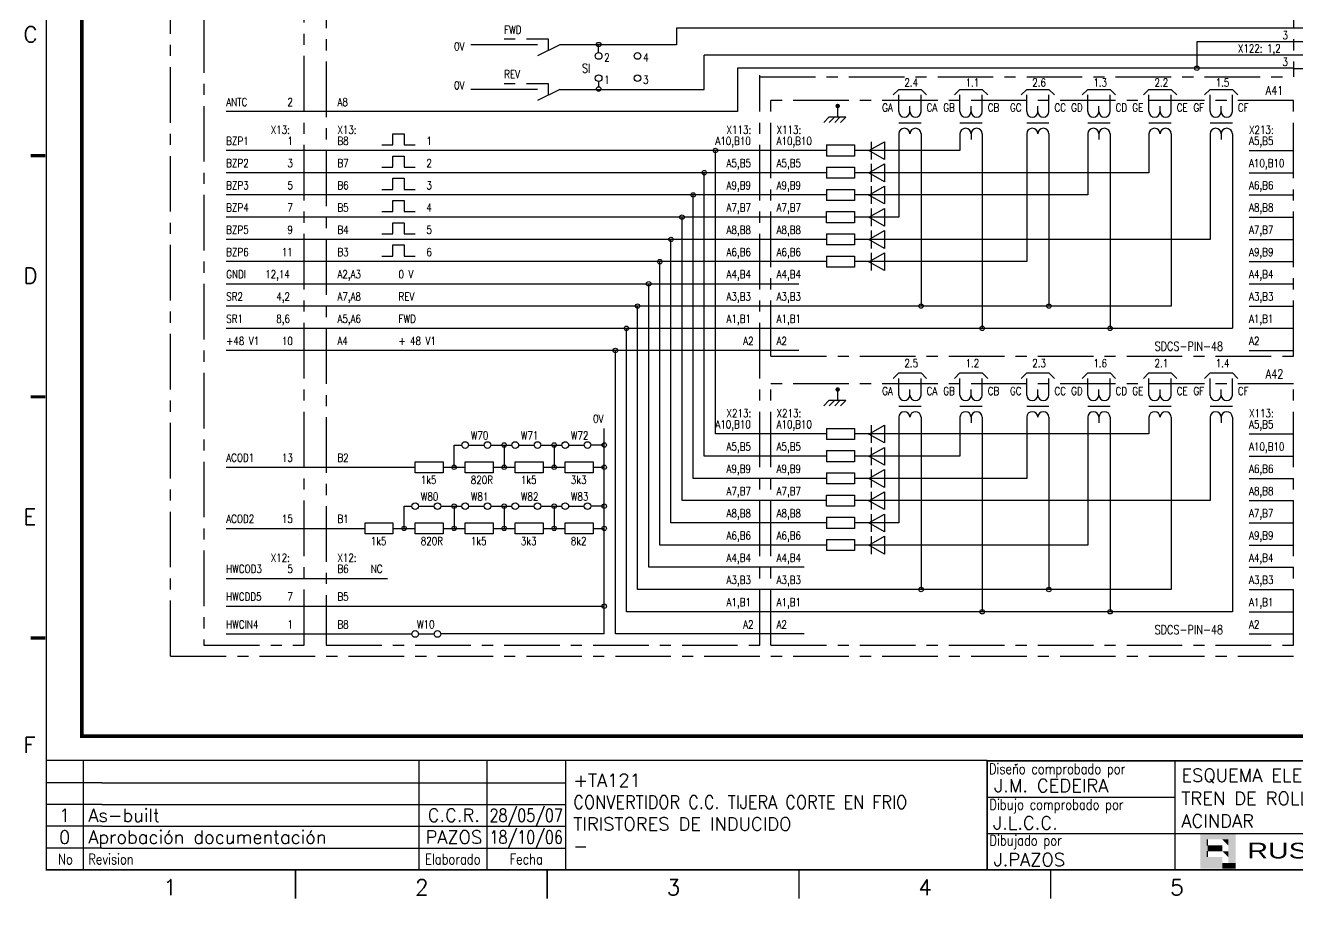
# Model space of a CAD drawing. Extents: x 437 to 897, y -43 to 292.
# Drawn here: x 437 to 723.1, y -42.5 to 154.1 of the extents above; entities that cross this region are included whole.
import ezdxf
from ezdxf.enums import TextEntityAlignment as Align

# ---------------------------------------------------------------- set-up
doc = ezdxf.new("R2010")
doc.units = 0
doc.header["$LTSCALE"] = 10
doc.header["$MEASUREMENT"] = 0
for name, pattern in [('CENTER', [2, 1.25, -0.25, 0.25, -0.25]), ('DASHDOT', [1, 0.5, -0.25, 0, -0.25]), ('DASHED', [0.75, 0.5, -0.25])]:
    doc.linetypes.add(name, pattern=pattern)
for name, color, linetype in [('1', 7, 'CONTINUOUS'), ('10', 5, 'CONTINUOUS'), ('2', 7, 'CONTINUOUS'), ('25', 3, 'CONTINUOUS'), ('25K', 4, 'DASHED'), ('25PK', 4, 'CENTER'), ('35', 2, 'CONTINUOUS'), ('DIBUJO', 7, 'CONTINUOUS')]:
    doc.layers.add(name, color=color, linetype=linetype)
doc.styles.add('ABBSTYLE', font='ROMANS.SHX', dxfattribs={"width": 0.8})
doc.styles.add('HELVETICA', font='HELV.SHX')
doc.styles.add('LABEL', font='SIMPLEX', dxfattribs={"width": 0.8, "height": 4})
doc.styles.add('ROMANS', font='romans')

# ---------------------------------------------------------------- blocks, each defined once
blk = doc.blocks.new('newcajec')
at = {"layer": '1'}
for p, q in [((179.4, 20.85), (0.13, 20.85)), ((7, 20.85), (7, 0)), ((71, 20.85), (71, 0)), ((84, 20.85), (84, 0.09)), ((99, 20.85), (99, 0)), ((184.64, 20.18), (184.81, 20.01)), ((184.81, 20.01), (185.18, 20.25)), ((215.2, 20.8), (215.2, 0)), ((10.6, 16.64), (0, 16.64)), ((10.6, 16.64), (99, 16.64)), ((10.6, 12.48), (0, 12.48)), ((10.6, 12.48), (99, 12.48)), ((179.4, 13.87), (215.2, 13.87)), ((10.6, 8.32), (0, 8.32)), ((10.6, 8.32), (99, 8.32)), ((179.4, 6.93), (267.63, 6.93)), ((10.6, 4.16), (0, 4.16)), ((10.6, 4.16), (99, 4.16))]:
    blk.add_line(p, q, dxfattribs=at)
at = {"layer": '1', "const_width": 0.3}
blk.add_lwpolyline([(0, 0), (0, 272.5), (383, 272.5), (383, 0)], close=True, dxfattribs=at)
at = {"layer": '1'}
for points in [[(-2.99, 136.23, 0.6, 0.6, 0), (-0.18, 136.23, 0.6, 0.6, 0)], [(-2.99, 90.23, 0.6, 0.6, 0), (-0.18, 90.23, 0.6, 0.6, 0)], [(-2.99, 44.23, 0.6, 0.6, 0), (-0.18, 44.23, 0.6, 0.6, 0)], [(383, 20.8, 0.3, 0.3, 0), (179.4, 20.8, 0.3, 0.3, 0), (179.4, 0, 0.3, 0.3, 0)], [(47.5, -5.5, 0.3, 0.3, 0), (47.5, -0.09, 0.3, 0.3, 0)], [(95.5, -5.5, 0.3, 0.3, 0), (95.5, -0.09, 0.3, 0.3, 0)], [(143.5, -5.5, 0.3, 0.3, 0), (143.5, -0.09, 0.3, 0.3, 0)], [(191.5, -5.5, 0.3, 0.3, 0), (191.5, -0.09, 0.3, 0.3, 0)]]:
    blk.add_lwpolyline(points, format="xyseb", dxfattribs=at)
at = {"layer": '2', "color": 14}
for p, q in [((221.42, 4.69), (221.42, 5.81)), ((221.42, 2.47), (221.42, 3.58))]:
    blk.add_line(p, q, dxfattribs=at)
for points in [[(220.05, 5.81), (220.05, 6.92), (226.74, 5.81), (226.74, 6.92)], [(221.42, 2.47), (220.05, 2.47), (221.42, 5.81), (220.05, 5.81)], [(224.25, 5.81), (225.37, 5.81), (225.37, 4.69)], [(225.37, 5.81), (226.74, 5.81), (225.37, 1.35), (226.74, 1.35)], [(224.25, 0.24), (224.25, 2.47), (220.05, 0.24), (220.05, 2.47)], [(221.42, 4.69), (224.25, 4.69), (221.42, 3.58), (224.25, 3.58)], [(224.25, 3.58), (225.37, 3.58), (225.37, 2.47)], [(226.74, 1.35), (226.74, 0.24), (224.25, 1.35), (224.25, 0.24)]]:
    blk.add_solid(points, dxfattribs=at)
at = {"layer": '1', "style": 'ROMANS'}
for s, p in [('C', (-4.37, 157.84)), ('D', (-4.37, 111.84)), ('E', (-4.37, 65.84)), ('F', (-4.37, 22.34)), ('1', (22.29, -4.82)), ('2', (70.29, -4.82)), ('3', (118.29, -4.82)), ('4', (166.29, -4.82)), ('5', (214.29, -4.82))]:
    blk.add_text(s, height=3, dxfattribs=at).set_placement(p)
at = {"layer": '1', "style": 'LABEL', "width": 0.8}
for s, p in [('Diseno comprobado por', (179.73, 18.27)), ('Dibujo comprobado por', (179.81, 11.47)), ('Dibujado por', (179.83, 4.64)), ('No', (2.23, 1.05)), ('Revision', (8, 1.05))]:
    blk.add_text(s, height=2, dxfattribs=at).set_placement(p)
for s, p in [('Elaborado', (77.5, 1.05)), ('Fecha', (91.5, 1.05))]:
    blk.add_text(s, height=2, dxfattribs=at).set_placement(p, align=Align.CENTER)
at = {"layer": '10', "style": 'ROMANS'}
for tag, p in [('REV41', (3.5, 18.74)), ('REV43', (77.7, 18.74)), ('REV31', (3.5, 14.58)), ('REV33', (77.7, 14.58)), ('REV21', (3.5, 10.42)), ('REV23', (77.7, 10.42)), ('REV11', (3.5, 6.27)), ('REV13', (77.7, 6.27))]:
    blk.add_attdef(tag, text='', height=2.5, dxfattribs=at).set_placement(p, align=Align.MIDDLE)
for tag, p, height in [('REV42', (8, 17.49), 2.5), ('SHEETNAME1', (100.5, 15.83), 2.5), ('DESIGNCHECK', (180.74, 14.83), 2.5), ('DOCUMENTTYPE', (216.43, 16.8), 2.5), ('NOTA', (305.32, 15.8), 3), ('REV32', (8, 13.33), 2.5), ('OBJECT', (216.43, 12.4), 2.5), ('SHEETNAME2', (100.5, 11.67), 2.5), ('REV22', (8, 9.17), 2.5), ('SHEETNAME3', (100.5, 7.51), 2.5), ('DRAWINGCHECK', (180.53, 7.71), 2.5), ('CUSTOMER', (216.43, 8.08), 2.5), ('ORDER', (305.32, 7.3), 4.5), ('REV12', (8, 5.01), 2.5), ('SHEETNAME4', (100.5, 3.35), 2.5), ('DOCUMENT_ID', (305.32, 0.93), 4.4), ('USER', (180.63, 0.71), 2.5), ('DEPARTMENT', (271.93, 1.05), 2.5)]:
    blk.add_attdef(tag, p, '', height=height, dxfattribs=at)
for tag, width, p, p2 in [('REV44', 1.221199, (84.53, 17.49), (98.48, 17.49)), ('REV34', 1.221199, (84.53, 13.33), (98.48, 13.33)), ('REV24', 1.221199, (84.53, 9.17), (98.48, 9.17)), ('REV14', 1.221199, (84.53, 5.01), (98.48, 5.01)), ('CREATED2', 7.039915, (282.71, 1.05), (301.14, 1.05))]:
    blk.add_attdef(tag, text='', height=2.5, dxfattribs=dict(at, width=width)).set_placement(p, p2, align=Align.FIT)
for tag, p in [('SHEET', (382, 7.43)), ('NEXTSHEET', (382, 0.5))]:
    blk.add_attdef(tag, text='', height=2.5, dxfattribs=at).set_placement(p, align=Align.RIGHT)
at = {"layer": 'DIBUJO', "color": 14, "style": 'HELVETICA', "width": 1.3}
blk.add_text('RUSSULA S.A.', height=3, dxfattribs=at).set_placement((229, 2.19))

msp = doc.modelspace()

# ---------------------------------------------------------------- linework, layer by layer
at = {"layer": '2', "color": 4, "linetype": 'CENTER'}
for p, q in [((477.16, 255.95), (477.16, 14.7)), ((469.66, 12.2), (879.66, 12.2)), ((469.66, 12.2), (879.66, 12.2))]:
    msp.add_line(p, q, dxfattribs=at)
at = {"layer": '2', "color": 3, "linetype": 'DASHDOT', "const_width": 0.84}
msp.add_lwpolyline([(449.66, 274.7), (884.66, 274.7), (884.66, -5.8), (449.66, -5.8), (449.66, 274.7)], dxfattribs=at)
at = {"layer": '25'}
for p, q in [((633.41, 139.7), (632.16, 138.45)), ((633.41, 139.7), (638.41, 139.7)), ((638.41, 139.7), (639.66, 138.45)), ((647.16, 139.7), (645.91, 138.45)), ((647.16, 139.7), (652.16, 139.7)), ((652.16, 139.7), (653.41, 138.45)), ((662.16, 139.7), (660.91, 138.45)), ((662.16, 139.7), (667.16, 139.7)), ((667.16, 139.7), (668.41, 138.45)), ((675.91, 139.7), (674.66, 138.45)), ((675.91, 139.7), (680.91, 139.7)), ((680.91, 139.7), (682.16, 138.45)), ((689.66, 139.7), (688.41, 138.45)), ((689.66, 139.7), (694.66, 139.7)), ((694.66, 139.7), (695.91, 138.45)), ((703.41, 139.7), (702.16, 138.45)), ((703.41, 139.7), (708.41, 139.7)), ((708.41, 139.7), (709.66, 138.45)), ((633.41, 75.95), (632.16, 74.7)), ((633.41, 75.95), (638.41, 75.95)), ((638.41, 75.95), (639.66, 74.7)), ((647.16, 75.95), (645.91, 74.7)), ((647.16, 75.95), (652.16, 75.95)), ((652.16, 75.95), (653.41, 74.7)), ((662.16, 75.95), (660.91, 74.7)), ((662.16, 75.95), (667.16, 75.95)), ((667.16, 75.95), (668.41, 74.7)), ((675.91, 75.95), (674.66, 74.7)), ((675.91, 75.95), (680.91, 75.95)), ((680.91, 75.95), (682.16, 74.7)), ((689.66, 75.95), (688.41, 74.7)), ((689.66, 75.95), (694.66, 75.95)), ((694.66, 75.95), (695.91, 74.7)), ((703.41, 75.95), (702.16, 74.7)), ((703.41, 75.95), (708.41, 75.95)), ((708.41, 75.95), (709.66, 74.7))]:
    msp.add_line(p, q, dxfattribs=at)
at = {"layer": '25K'}
for p, q in [((722.16, 147.47), (745.91, 147.47)), ((722.16, 144.42), (755.91, 144.42))]:
    msp.add_line(p, q, dxfattribs=at)
for points in [[(554.66, 148.45), (554.66, 150.95), (544.66, 150.95)], [(554.66, 138.45), (554.66, 140.95), (544.66, 140.95)]]:
    msp.add_lwpolyline(points, dxfattribs=at)
at = {"layer": '25PK'}
for p, q in [((469.66, 12.2), (469.66, 259.7)), ((499.66, 14.7), (499.66, 255.95)), ((504.66, 245.95), (504.66, 14.7)), ((722.16, 245.95), (722.16, 142.51)), ((602.16, 14.7), (602.16, 142.92)), ((602.16, 142.52), (722.16, 142.52)), ((722.16, 137.2), (604.66, 137.2)), ((604.66, 79.7), (604.66, 137.2)), ((722.16, 79.7), (722.16, 137.2)), ((604.66, 79.7), (722.16, 79.7)), ((722.16, 73.45), (604.66, 73.45)), ((604.66, 14.7), (604.66, 73.45)), ((722.16, 14.7), (722.16, 73.45)), ((477.16, 14.7), (499.66, 14.7)), ((504.66, 14.7), (602.16, 14.7)), ((604.66, 14.7), (722.16, 14.7))]:
    msp.add_line(p, q, dxfattribs=at)
at = {"layer": '35'}
for p, q in [((745.91, 153.45), (583.41, 153.45)), ((552.16, 149.7), (537.16, 149.7)), ((557.16, 149.7), (552.16, 147.2)), ((565.91, 147.95), (565.91, 149.7)), ((755.91, 150.41), (700.46, 150.41)), ((700.46, 150.41), (700.46, 144.48)), ((589.66, 147.47), (722.16, 147.47)), ((722.16, 144.48), (597.16, 144.48)), ((565.91, 141.45), (565.91, 140.32)), ((552.16, 139.7), (537.16, 139.7)), ((557.16, 139.7), (552.16, 137.2)), ((633.41, 134.7), (633.41, 138.45)), ((638.41, 134.7), (638.41, 138.45)), ((647.16, 134.7), (647.16, 138.45)), ((652.16, 134.7), (652.16, 138.45)), ((662.16, 134.7), (662.16, 138.45)), ((667.16, 134.7), (667.16, 138.45)), ((675.91, 134.7), (675.91, 138.45)), ((680.91, 134.7), (680.91, 138.45)), ((689.66, 134.7), (689.66, 138.45)), ((694.66, 134.7), (694.66, 138.45)), ((703.41, 134.7), (703.41, 138.45)), ((708.41, 134.7), (708.41, 138.45)), ((635.91, 134.7), (635.91, 135.95)), ((649.66, 134.7), (649.66, 135.95)), ((664.66, 134.7), (664.66, 135.95)), ((678.41, 134.7), (678.41, 135.95)), ((692.16, 134.7), (692.16, 135.95)), ((705.91, 134.7), (705.91, 135.95)), ((617.7, 133.45), (616.53, 132.24)), ((621.47, 133.45), (617.7, 133.45)), ((618.92, 133.45), (617.75, 132.24)), ((620.17, 133.45), (619, 132.24)), ((621.47, 133.45), (620.3, 132.24)), ((633.41, 132.2), (638.41, 132.2)), ((647.16, 132.2), (652.16, 132.2)), ((662.16, 132.2), (667.16, 132.2)), ((675.91, 132.2), (680.91, 132.2)), ((689.66, 132.2), (694.66, 132.2)), ((703.41, 132.2), (708.41, 132.2)), ((519.66, 129.7), (522.16, 129.7)), ((519.66, 127.2), (519.66, 129.7)), ((522.16, 129.7), (522.16, 127.2)), ((633.41, 129.7), (633.41, 110.95)), ((638.41, 129.7), (638.41, 90.95)), ((647.16, 129.7), (647.16, 125.95)), ((649.66, 129.7), (649.66, 128.45)), ((652.16, 129.7), (652.16, 85.95)), ((662.16, 129.7), (662.16, 100.95)), ((667.16, 129.7), (667.16, 90.95)), ((675.91, 129.7), (675.91, 115.95)), ((678.41, 129.7), (678.41, 128.45)), ((680.91, 129.7), (680.91, 85.95)), ((689.66, 129.7), (689.66, 120.95)), ((694.66, 129.7), (694.66, 90.95)), ((703.41, 129.7), (703.41, 105.95)), ((705.91, 129.7), (705.91, 128.45)), ((708.41, 129.7), (708.41, 85.95)), ((617.16, 125.95), (482.16, 125.95)), ((517.16, 127.2), (519.66, 127.2)), ((522.16, 127.2), (524.66, 127.2)), ((592.16, 62.2), (592.16, 125.95)), ((617.16, 127.2), (623.41, 127.2)), ((617.16, 127.2), (617.16, 124.7)), ((623.41, 127.2), (623.41, 124.7)), ((647.16, 125.95), (623.41, 125.95)), ((626.7, 125.92), (630.16, 127.92)), ((630.16, 123.92), (626.7, 125.92)), ((627.16, 127.92), (627.16, 123.92)), ((630.16, 127.92), (630.16, 123.92)), ((712.16, 125.95), (722.16, 125.95)), ((519.66, 122.2), (519.66, 124.7)), ((519.66, 124.7), (522.16, 124.7)), ((522.16, 124.7), (522.16, 122.2)), ((623.41, 124.7), (617.16, 124.7)), ((617.16, 120.95), (482.16, 120.95)), ((517.16, 122.2), (519.66, 122.2)), ((522.16, 122.2), (524.66, 122.2)), ((589.66, 57.2), (589.66, 120.95)), ((617.16, 122.2), (623.41, 122.2)), ((617.16, 122.2), (617.16, 119.7)), ((623.41, 122.2), (623.41, 119.7)), ((689.66, 120.95), (623.41, 120.95)), ((626.7, 120.92), (630.16, 122.92)), ((630.16, 118.92), (626.7, 120.92)), ((627.16, 122.92), (627.16, 118.92)), ((630.16, 122.92), (630.16, 118.92)), ((712.16, 120.95), (722.16, 120.95)), ((519.66, 117.2), (519.66, 119.7)), ((519.66, 119.7), (522.16, 119.7)), ((522.16, 119.7), (522.16, 117.2)), ((623.41, 119.7), (617.16, 119.7)), ((626.7, 115.92), (630.16, 117.92)), ((627.16, 117.92), (627.16, 113.92)), ((630.16, 117.92), (630.16, 113.92)), ((617.16, 115.95), (482.16, 115.95)), ((517.16, 117.2), (519.66, 117.2)), ((519.66, 114.7), (522.16, 114.7)), ((519.66, 112.2), (519.66, 114.7)), ((522.16, 117.2), (524.66, 117.2)), ((522.16, 114.7), (522.16, 112.2)), ((587.16, 52.2), (587.16, 115.95)), ((617.16, 117.2), (623.41, 117.2)), ((617.16, 117.2), (617.16, 114.7)), ((623.41, 114.7), (617.16, 114.7)), ((623.41, 117.2), (623.41, 114.7)), ((675.91, 115.95), (623.41, 115.95)), ((630.16, 113.92), (626.7, 115.92)), ((712.16, 115.95), (722.16, 115.95)), ((517.16, 112.2), (519.66, 112.2)), ((522.16, 112.2), (524.66, 112.2)), ((617.16, 112.2), (623.41, 112.2)), ((617.16, 109.7), (617.16, 112.2)), ((623.41, 112.2), (623.41, 109.7)), ((626.7, 110.92), (630.16, 112.92)), ((627.16, 112.92), (627.16, 108.92)), ((630.16, 112.92), (630.16, 108.92)), ((617.16, 110.95), (482.16, 110.95)), ((519.66, 109.7), (522.16, 109.7)), ((519.66, 107.2), (519.66, 109.7)), ((522.16, 109.7), (522.16, 107.2)), ((584.66, 47.2), (584.66, 110.95)), ((623.41, 109.7), (617.16, 109.7)), ((633.41, 110.95), (623.41, 110.95)), ((630.16, 108.92), (626.7, 110.92)), ((712.16, 110.95), (722.16, 110.95)), ((617.16, 105.95), (482.16, 105.95)), ((517.16, 107.2), (519.66, 107.2)), ((522.16, 107.2), (524.66, 107.2)), ((582.16, 42.2), (582.16, 105.95)), ((617.16, 107.2), (623.41, 107.2)), ((617.16, 107.2), (617.16, 104.7)), ((623.41, 107.2), (623.41, 104.7)), ((703.41, 105.95), (623.41, 105.95)), ((626.7, 105.92), (630.16, 107.92)), ((630.16, 103.92), (626.7, 105.92)), ((627.16, 107.92), (627.16, 103.92)), ((630.16, 107.92), (630.16, 103.92)), ((712.16, 105.95), (722.16, 105.95)), ((519.66, 102.2), (519.66, 104.7)), ((519.66, 104.7), (522.16, 104.7)), ((522.16, 104.7), (522.16, 102.2)), ((623.41, 104.7), (617.16, 104.7)), ((617.16, 100.95), (482.16, 100.95)), ((517.16, 102.2), (519.66, 102.2)), ((522.16, 102.2), (524.66, 102.2)), ((579.66, 37.2), (579.66, 100.95)), ((617.16, 102.2), (623.41, 102.2)), ((617.16, 102.2), (617.16, 99.7)), ((623.41, 102.2), (623.41, 99.7)), ((662.16, 100.95), (623.41, 100.95)), ((626.7, 100.92), (630.16, 102.92)), ((630.16, 98.92), (626.7, 100.92)), ((627.16, 102.92), (627.16, 98.92)), ((630.16, 102.92), (630.16, 98.92)), ((712.16, 100.95), (722.16, 100.95)), ((623.41, 99.7), (617.16, 99.7)), ((482.16, 95.95), (610.91, 95.95)), ((577.16, 32.2), (577.16, 95.95)), ((712.16, 95.95), (722.16, 95.95)), ((694.66, 90.95), (482.16, 90.95)), ((574.66, 27.2), (574.66, 90.95)), ((712.16, 90.95), (722.16, 90.95)), ((482.16, 85.95), (708.41, 85.95)), ((572.16, 22.2), (572.16, 85.95)), ((712.16, 85.95), (722.16, 85.95)), ((610.91, 80.95), (482.16, 80.95)), ((569.66, 17.2), (569.66, 80.95)), ((712.16, 80.95), (722.16, 80.95)), ((633.41, 70.95), (633.41, 74.7)), ((638.41, 70.95), (638.41, 74.7)), ((647.16, 70.95), (647.16, 74.7)), ((652.16, 70.95), (652.16, 74.7)), ((662.16, 70.95), (662.16, 74.7)), ((667.16, 70.95), (667.16, 74.7)), ((675.91, 70.95), (675.91, 74.7)), ((680.91, 70.95), (680.91, 74.7)), ((689.66, 70.95), (689.66, 74.7)), ((694.66, 70.95), (694.66, 74.7)), ((703.41, 70.95), (703.41, 74.7)), ((708.41, 70.95), (708.41, 74.7)), ((635.91, 70.95), (635.91, 72.2)), ((649.66, 70.95), (649.66, 72.2)), ((664.66, 70.95), (664.66, 72.2)), ((678.41, 70.95), (678.41, 72.2)), ((692.16, 70.95), (692.16, 72.2)), ((705.91, 70.95), (705.91, 72.2)), ((617.7, 69.7), (616.53, 68.49)), ((621.47, 69.7), (617.7, 69.7)), ((618.92, 69.7), (617.75, 68.49)), ((620.17, 69.7), (619, 68.49)), ((621.47, 69.7), (620.3, 68.49)), ((633.41, 68.45), (638.41, 68.45)), ((633.41, 65.95), (633.41, 42.2)), ((638.41, 65.95), (638.41, 27.2)), ((647.16, 68.45), (652.16, 68.45)), ((647.16, 65.95), (647.16, 57.2)), ((649.66, 65.95), (649.66, 64.7)), ((652.16, 65.95), (652.16, 22.2)), ((662.16, 68.45), (667.16, 68.45)), ((662.16, 65.95), (662.16, 52.2)), ((667.16, 65.95), (667.16, 27.2)), ((675.91, 68.45), (680.91, 68.45)), ((675.91, 65.95), (675.91, 37.2)), ((678.41, 65.95), (678.41, 64.7)), ((680.91, 65.95), (680.91, 22.2)), ((689.66, 68.45), (694.66, 68.45)), ((689.66, 65.95), (689.66, 62.2)), ((694.66, 65.95), (694.66, 27.2)), ((703.41, 68.45), (708.41, 68.45)), ((703.41, 65.95), (703.41, 47.2)), ((705.91, 65.95), (705.91, 64.7)), ((708.41, 65.95), (708.41, 22.2)), ((567.16, 17.2), (567.16, 63.45)), ((617.16, 63.45), (617.16, 60.95)), ((617.16, 63.45), (623.41, 63.45)), ((623.41, 63.45), (623.41, 60.95)), ((626.7, 62.17), (630.16, 64.17)), ((627.16, 64.17), (627.16, 60.17)), ((630.16, 64.17), (630.16, 60.17)), ((617.16, 62.2), (592.16, 62.2)), ((623.41, 60.95), (617.16, 60.95)), ((689.66, 62.2), (623.41, 62.2)), ((630.16, 60.17), (626.7, 62.17)), ((712.16, 62.2), (722.16, 62.2)), ((533.41, 54.7), (533.41, 59.7)), ((533.41, 59.7), (535.16, 59.7)), ((536.66, 59.7), (540.16, 59.7)), ((541.66, 59.7), (546.41, 59.7)), ((544.66, 59.7), (544.66, 54.7)), ((547.91, 59.7), (551.41, 59.7)), ((552.91, 59.7), (557.66, 59.7)), ((555.91, 59.7), (555.91, 54.7)), ((559.16, 59.7), (562.66, 59.7)), ((567.16, 59.7), (564.16, 59.7)), ((617.16, 58.45), (623.41, 58.45)), ((617.16, 58.45), (617.16, 55.95)), ((623.41, 58.45), (623.41, 55.95)), ((626.7, 57.17), (630.16, 59.17)), ((627.16, 59.17), (627.16, 55.17)), ((630.16, 59.17), (630.16, 55.17)), ((482.16, 54.7), (524.66, 54.7)), ((514.66, 54.7), (520.91, 54.7)), ((524.66, 55.95), (530.91, 55.95)), ((524.66, 53.45), (524.66, 55.95)), ((530.91, 55.95), (530.91, 53.45)), ((530.91, 54.7), (535.91, 54.7)), ((535.91, 55.95), (542.16, 55.95)), ((535.91, 53.45), (535.91, 55.95)), ((542.16, 55.95), (542.16, 53.45)), ((542.16, 54.7), (547.16, 54.7)), ((547.16, 55.95), (553.41, 55.95)), ((547.16, 53.45), (547.16, 55.95)), ((553.41, 55.95), (553.41, 53.45)), ((553.41, 54.7), (558.41, 54.7)), ((558.41, 55.95), (564.66, 55.95)), ((558.41, 53.45), (558.41, 55.95)), ((564.66, 55.95), (564.66, 53.45)), ((564.66, 54.7), (567.16, 54.7)), ((617.16, 57.2), (589.66, 57.2)), ((623.41, 55.95), (617.16, 55.95)), ((647.16, 57.2), (623.41, 57.2)), ((630.16, 55.17), (626.7, 57.17)), ((712.16, 57.2), (722.16, 57.2)), ((530.91, 53.45), (524.66, 53.45)), ((542.16, 53.45), (535.91, 53.45)), ((553.41, 53.45), (547.16, 53.45)), ((564.66, 53.45), (558.41, 53.45)), ((617.16, 52.2), (587.16, 52.2)), ((617.16, 53.45), (623.41, 53.45)), ((617.16, 53.45), (617.16, 50.95)), ((623.41, 53.45), (623.41, 50.95)), ((662.16, 52.2), (623.41, 52.2)), ((626.7, 52.17), (630.16, 54.17)), ((630.16, 50.17), (626.7, 52.17)), ((627.16, 54.17), (627.16, 50.17)), ((630.16, 54.17), (630.16, 50.17)), ((712.16, 52.2), (722.16, 52.2)), ((623.41, 50.95), (617.16, 50.95)), ((626.7, 47.17), (630.16, 49.17)), ((627.16, 49.17), (627.16, 45.17)), ((630.16, 49.17), (630.16, 45.17)), ((522.16, 40.95), (522.16, 45.95)), ((522.16, 45.95), (523.91, 45.95)), ((525.41, 45.95), (528.91, 45.95)), ((530.41, 45.95), (535.16, 45.95)), ((533.41, 45.95), (533.41, 40.95)), ((536.66, 45.95), (540.16, 45.95)), ((541.66, 45.95), (546.41, 45.95)), ((544.66, 45.95), (544.66, 40.95)), ((547.91, 45.95), (551.41, 45.95)), ((552.91, 45.95), (557.66, 45.95)), ((555.91, 45.95), (555.91, 40.95)), ((559.16, 45.95), (562.66, 45.95)), ((567.16, 45.95), (564.16, 45.95)), ((617.16, 47.2), (584.66, 47.2)), ((617.16, 48.45), (623.41, 48.45)), ((617.16, 45.95), (617.16, 48.45)), ((623.41, 45.95), (617.16, 45.95)), ((623.41, 48.45), (623.41, 45.95)), ((703.41, 47.2), (623.41, 47.2)), ((630.16, 45.17), (626.7, 47.17)), ((712.16, 47.2), (722.16, 47.2)), ((617.16, 43.45), (623.41, 43.45)), ((617.16, 43.45), (617.16, 40.95)), ((623.41, 43.45), (623.41, 40.95)), ((626.7, 42.17), (630.16, 44.17)), ((627.16, 44.17), (627.16, 40.17)), ((630.16, 44.17), (630.16, 40.17)), ((482.16, 40.95), (513.41, 40.95)), ((513.41, 42.2), (519.66, 42.2)), ((513.41, 39.7), (513.41, 42.2)), ((519.66, 42.2), (519.66, 39.7)), ((519.66, 40.95), (524.66, 40.95)), ((524.66, 42.2), (530.91, 42.2)), ((524.66, 39.7), (524.66, 42.2)), ((530.91, 42.2), (530.91, 39.7)), ((530.91, 40.95), (535.91, 40.95)), ((535.91, 42.2), (542.16, 42.2)), ((535.91, 39.7), (535.91, 42.2)), ((542.16, 42.2), (542.16, 39.7)), ((542.16, 40.95), (547.16, 40.95)), ((547.16, 42.2), (553.41, 42.2)), ((547.16, 39.7), (547.16, 42.2)), ((553.41, 42.2), (553.41, 39.7)), ((553.41, 40.95), (558.41, 40.95)), ((558.41, 42.2), (564.66, 42.2)), ((558.41, 39.7), (558.41, 42.2)), ((564.66, 42.2), (564.66, 39.7)), ((564.66, 40.95), (567.16, 40.95)), ((617.16, 42.2), (582.16, 42.2)), ((623.41, 40.95), (617.16, 40.95)), ((633.41, 42.2), (623.41, 42.2)), ((630.16, 40.17), (626.7, 42.17)), ((712.16, 42.2), (722.16, 42.2)), ((519.66, 39.7), (513.41, 39.7)), ((530.91, 39.7), (524.66, 39.7)), ((542.16, 39.7), (535.91, 39.7)), ((553.41, 39.7), (547.16, 39.7)), ((564.66, 39.7), (558.41, 39.7)), ((617.16, 37.2), (579.66, 37.2)), ((617.16, 38.45), (623.41, 38.45)), ((617.16, 38.45), (617.16, 35.95)), ((623.41, 38.45), (623.41, 35.95)), ((675.91, 37.2), (623.41, 37.2)), ((626.7, 37.17), (630.16, 39.17)), ((627.16, 39.17), (627.16, 35.17)), ((630.16, 39.17), (630.16, 35.17)), ((712.16, 37.2), (722.16, 37.2)), ((623.41, 35.95), (617.16, 35.95)), ((630.16, 35.17), (626.7, 37.17)), ((612.16, 32.2), (577.16, 32.2)), ((712.16, 32.2), (722.16, 32.2)), ((482.16, 29.7), (518.41, 29.7)), ((694.66, 27.2), (574.66, 27.2)), ((712.16, 27.2), (722.16, 27.2)), ((482.16, 23.45), (567.16, 23.45)), ((708.41, 22.2), (572.16, 22.2)), ((712.16, 22.2), (722.16, 22.2)), ((482.16, 17.2), (523.91, 17.2)), ((525.41, 17.2), (528.91, 17.2)), ((567.16, 17.2), (530.41, 17.2)), ((612.16, 17.2), (569.66, 17.2)), ((712.16, 17.2), (722.16, 17.2))]:
    msp.add_line(p, q, dxfattribs=at)
at = {"layer": '35', "linetype": 'Continuous'}
for p, q in [((619.61, 135.95), (619.61, 133.45)), ((619.61, 72.2), (619.61, 69.7))]:
    msp.add_line(p, q, dxfattribs=at)
at = {"layer": '35'}
for points in [[(583.41, 153.45), (583.41, 149.7), (557.16, 149.7)], [(557.16, 139.7), (589.66, 139.7), (589.66, 147.37)], [(597.16, 144.45), (597.16, 134.7), (482.16, 134.7)]]:
    msp.add_lwpolyline(points, dxfattribs=at)
for points in [[(619.66, 136.2, 0.5, 0.5, 1), (619.66, 135.7, 0.5, 0.5, 1)], [(619.66, 72.45, 0.5, 0.5, 1), (619.66, 71.95, 0.5, 0.5, 1)]]:
    msp.add_lwpolyline(points, format="xyseb", close=True, dxfattribs=at)
for centre, radius in [((565.91, 149.77), 0.5), ((565.91, 147.2), 0.75), ((574.66, 147.2), 0.75), ((700.44, 144.46), 0.5), ((565.91, 142.2), 0.75), ((565.91, 139.77), 0.5), ((574.66, 142.2), 0.75), ((592.16, 125.95), 0.5), ((589.66, 120.95), 0.5), ((587.16, 115.95), 0.5), ((584.66, 110.95), 0.5), ((582.16, 105.95), 0.5), ((579.66, 100.95), 0.5), ((577.16, 95.95), 0.5), ((574.66, 90.95), 0.5), ((638.41, 90.95), 0.5), ((667.16, 90.95), 0.5), ((572.16, 85.95), 0.5), ((652.16, 85.95), 0.5), ((680.91, 85.95), 0.5), ((569.66, 80.95), 0.5), ((535.91, 59.7), 0.75), ((540.91, 59.7), 0.75), ((544.66, 59.7), 0.5), ((547.16, 59.7), 0.75), ((552.16, 59.7), 0.75), ((555.91, 59.7), 0.5), ((558.41, 59.7), 0.75), ((563.41, 59.7), 0.75), ((567.16, 59.7), 0.5), ((533.41, 54.7), 0.5), ((544.66, 54.7), 0.5), ((555.91, 54.7), 0.5), ((567.16, 54.7), 0.5), ((524.66, 45.95), 0.75), ((529.66, 45.95), 0.75), ((533.41, 45.95), 0.5), ((535.91, 45.95), 0.75), ((540.91, 45.95), 0.75), ((544.66, 45.95), 0.5), ((547.16, 45.95), 0.75), ((552.16, 45.95), 0.75), ((555.91, 45.95), 0.5), ((558.41, 45.95), 0.75), ((563.41, 45.95), 0.75), ((567.16, 45.95), 0.5), ((522.16, 40.95), 0.5), ((533.41, 40.95), 0.5), ((544.66, 40.95), 0.5), ((555.91, 40.95), 0.5), ((567.16, 40.95), 0.5), ((638.41, 27.2), 0.5), ((667.16, 27.2), 0.5), ((567.16, 23.45), 0.5), ((652.16, 22.2), 0.5), ((680.91, 22.2), 0.5), ((524.66, 17.2), 0.75), ((529.66, 17.2), 0.75)]:
    msp.add_circle(centre, radius, dxfattribs=at)
for centre, start, end in [((634.66, 134.7), 180, 0), ((637.16, 134.7), 180, 0), ((648.41, 134.7), 180, 0), ((650.91, 134.7), 180, 0), ((663.41, 134.7), 180, 0), ((665.91, 134.7), 180, 0), ((677.16, 134.7), 180, 0), ((679.66, 134.7), 180, 0), ((690.91, 134.7), 180, 0), ((693.41, 134.7), 180, 0), ((704.66, 134.7), 180, 0), ((707.16, 134.7), 180, 0), ((634.66, 129.7), 0, 180), ((637.16, 129.7), 0, 180), ((648.41, 129.7), 0, 180), ((650.91, 129.7), 0, 180), ((663.41, 129.7), 0, 180), ((665.91, 129.7), 0, 180), ((677.16, 129.7), 0, 180), ((679.66, 129.7), 0, 180), ((690.91, 129.7), 0, 180), ((693.41, 129.7), 0, 180), ((704.66, 129.7), 0, 180), ((707.16, 129.7), 0, 180), ((634.66, 70.95), 180, 0), ((637.16, 70.95), 180, 0), ((648.41, 70.95), 180, 0), ((650.91, 70.95), 180, 0), ((663.41, 70.95), 180, 0), ((665.91, 70.95), 180, 0), ((677.16, 70.95), 180, 0), ((679.66, 70.95), 180, 0), ((690.91, 70.95), 180, 0), ((693.41, 70.95), 180, 0), ((704.66, 70.95), 180, 0), ((707.16, 70.95), 180, 0), ((634.66, 65.95), 0, 180), ((637.16, 65.95), 0, 180), ((648.41, 65.95), 0, 180), ((650.91, 65.95), 0, 180), ((663.41, 65.95), 0, 180), ((665.91, 65.95), 0, 180), ((677.16, 65.95), 0, 180), ((679.66, 65.95), 0, 180), ((690.91, 65.95), 0, 180), ((693.41, 65.95), 0, 180), ((704.66, 65.95), 0, 180), ((707.16, 65.95), 0, 180)]:
    msp.add_arc(centre, 1.25, start, end, dxfattribs=at)

# ---------------------------------------------------------------- block references
at = {"layer": '2', "color": 7}
ref = msp.add_blockref('newcajec', (441.71, -35.87), dxfattribs=dict(at, xscale=1.179386999999981, yscale=1.179386999999981, zscale=1.179387))
ref.add_attrib('REV24', '28/05/07', dxfattribs={"layer": '10', "height": 2.948, "style": 'ROMANS', "width": 0.728168}).set_placement((541.39, -25.05), (557.85, -25.05), align=Align.FIT)
ref.add_attrib('SHEETNAME3', 'TIRISTORES DE INDUCIDO', (560.23, -27.01), dxfattribs={"layer": '10', "height": 2.9485, "style": 'ROMANS'})
ref.add_attrib('SHEETNAME2', 'CONVERTIDOR C.C. TIJERA CORTE EN FRIO', (560.23, -22.11), dxfattribs={"layer": '10', "height": 2.9485, "style": 'ROMANS', "width": 0.9})
ref.add_attrib('SHEETNAME1', '+TA121', (560.23, -17.2), dxfattribs={"layer": '10', "height": 2.948, "style": 'ROMANS'})
ref.add_attrib('USER', 'J.PAZOS', (654.74, -35.03), dxfattribs={"layer": '10', "height": 2.948, "style": 'ROMANS'})
ref.add_attrib('DRAWINGCHECK', 'J.L.C.C.', (654.62, -26.77), dxfattribs={"layer": '10', "height": 2.948, "style": 'ROMANS'})
ref.add_attrib('DESIGNCHECK', 'J.M. CEDEIRA', (654.86, -18.37), dxfattribs={"layer": '10', "height": 2.9485, "style": 'ROMANS'})
ref.add_attrib('REV22', 'As-built', (451.14, -25.05), dxfattribs={"layer": '10', "height": 2.948, "style": 'ROMANS'})
ref.add_attrib('REV12', 'Aprobación documentación', (451.14, -29.95), dxfattribs={"layer": '10', "height": 2.9485, "style": 'ROMANS'})
ref.add_attrib('REV21', '1', dxfattribs={"layer": '10', "height": 2.95, "style": 'ROMANS'}).set_placement((445.83, -23.57), align=Align.MIDDLE)
ref.add_attrib('REV11', '0', dxfattribs={"layer": '10', "height": 2.95, "style": 'ROMANS'}).set_placement((445.83, -28.48), align=Align.MIDDLE)
ref.add_attrib('SHEETNAME4', '-', (560.23, -31.92), dxfattribs={"layer": '10', "height": 2.95, "style": 'ROMANS'})
ref.add_attrib('REV14', '18/10/06', dxfattribs={"layer": '10', "height": 2.948, "style": 'ROMANS', "width": 0.728168}).set_placement((541.39, -29.95), (557.85, -29.95), align=Align.FIT)
ref.add_attrib('REV23', 'C.C.R.', dxfattribs={"layer": '10', "height": 2.948, "style": 'ROMANS'}).set_placement((533.34, -23.57), align=Align.MIDDLE)
ref.add_attrib('REV13', 'PAZOS', dxfattribs={"layer": '10', "height": 2.948, "style": 'ROMANS'}).set_placement((533.34, -28.48), align=Align.MIDDLE)
ref.add_attrib('CUSTOMER', 'ACINDAR', (696.96, -26.33), dxfattribs={"layer": '10', "height": 2.948, "style": 'ROMANS'})
ref.add_attrib('OBJECT', 'TREN DE ROLLOS Y BARRAS', (696.96, -21.24), dxfattribs={"layer": '10', "height": 2.9485, "style": 'ROMANS'})
ref.add_attrib('DOCUMENTTYPE', 'ESQUEMA ELECTRICO', (696.96, -16.05), dxfattribs={"layer": '10', "height": 2.9485, "style": 'ROMANS'})

# ---------------------------------------------------------------- texts
at = {"layer": '25', "style": 'ABBSTYLE', "width": 0.8}
for s, height, p in [('FWD', 1.8, (544.66, 152.2)), ('3', 1.8, (719.66, 150.95)), ('0V', 1.8, (533.41, 148.45)), ('X122: 1,2', 1.8, (709.66, 148.01)), ('2', 1.8, (567.16, 145.95)), ('4', 1.8, (575.91, 145.95)), ('3', 1.8, (719.66, 144.97)), ('REV', 1.8, (544.66, 142.2)), ('SI', 2, (562.16, 143.45)), ('0V', 1.8, (533.41, 139.7)), ('1', 1.8, (567.16, 140.95)), ('3', 1.8, (575.91, 140.95)), ('2.4', 1.8, (634.66, 140.33)), ('1.1', 1.8, (648.41, 140.33)), ('2.6', 1.8, (663.41, 140.33)), ('1.3', 1.8, (677.16, 140.33)), ('2.2', 1.8, (690.91, 140.33)), ('1.5', 1.8, (704.66, 140.33)), ('A41', 2, (715.91, 138.45)), ('ANTC', 1.8, (482.16, 135.95)), ('2', 1.8, (495.91, 135.95)), ('A8', 1.8, (507.16, 135.95)), ('GA', 1.8, (629.66, 134.7)), ('CA', 1.8, (639.66, 134.7)), ('GB', 1.8, (643.41, 134.7)), ('CB', 1.8, (653.41, 134.7)), ('GC', 1.8, (658.41, 134.7)), ('CC', 1.8, (668.41, 134.7)), ('GD', 1.8, (672.16, 134.7)), ('CD', 1.8, (682.16, 134.7)), ('GE', 1.8, (685.91, 134.7)), ('CE', 1.8, (695.91, 134.7)), ('GF', 1.8, (699.66, 134.7)), ('CF', 1.8, (709.66, 134.7)), ('BZP1', 1.8, (482.16, 127.2)), ('X13:', 1.8, (492.16, 129.7)), ('1', 1.8, (495.91, 127.2)), ('X13:', 1.8, (507.16, 129.7)), ('B8', 1.8, (507.16, 127.2)), ('1', 1.8, (527.16, 127.2)), ('A10,B10', 1.8, (592.16, 127.2)), ('X113:', 1.8, (594.66, 129.7)), ('A10,B10', 1.8, (605.91, 127.2)), ('X113:', 1.8, (605.91, 129.7)), ('A5,B5', 1.8, (712.16, 127.2)), ('X213:', 1.8, (712.16, 129.7)), ('BZP2', 1.8, (482.16, 122.2)), ('3', 1.8, (495.91, 122.2)), ('B7', 1.8, (507.16, 122.2)), ('2', 1.8, (527.16, 122.2)), ('A5,B5', 1.8, (594.66, 122.2)), ('A5,B5', 1.8, (605.91, 122.2)), ('A10,B10', 1.8, (712.16, 122.2)), ('BZP3', 1.8, (482.16, 117.2)), ('5', 1.8, (495.91, 117.2)), ('B6', 1.8, (507.16, 117.2)), ('3', 1.8, (527.16, 117.2)), ('A9,B9', 1.8, (594.66, 117.2)), ('A9,B9', 1.8, (605.91, 117.2)), ('A6,B6', 1.8, (712.16, 117.2)), ('BZP4', 1.8, (482.16, 112.2)), ('7', 1.8, (495.91, 112.2)), ('B5', 1.8, (507.16, 112.2)), ('4', 1.8, (527.16, 112.2)), ('A7,B7', 1.8, (594.66, 112.2)), ('A7,B7', 1.8, (605.91, 112.2)), ('A8,B8', 1.8, (712.16, 112.2)), ('BZP5', 1.8, (482.16, 107.2)), ('9', 1.8, (495.91, 107.2)), ('B4', 1.8, (507.16, 107.2)), ('5', 1.8, (527.16, 107.2)), ('A8,B8', 1.8, (594.66, 107.2)), ('A8,B8', 1.8, (605.91, 107.2)), ('A7,B7', 1.8, (712.16, 107.2)), ('BZP6', 1.8, (482.16, 102.2)), ('11', 1.8, (494.66, 102.2)), ('B3', 1.8, (507.16, 102.2)), ('6', 1.8, (527.16, 102.2)), ('A6,B6', 1.8, (594.66, 102.2)), ('A6,B6', 1.8, (605.91, 102.2)), ('A9,B9', 1.8, (712.16, 102.2)), ('GNDI', 1.8, (482.16, 97.2)), ('12,14', 1.8, (490.91, 97.2)), ('A2,A3', 1.8, (507.16, 97.2)), ('0 V', 1.8, (520.91, 97.2)), ('A4,B4', 1.8, (594.66, 97.2)), ('A4,B4', 1.8, (605.91, 97.2)), ('A4,B4', 1.8, (712.16, 97.2)), ('SR2', 1.8, (482.16, 92.2)), ('4,2', 1.8, (493.41, 92.2)), ('A7,A8', 1.8, (507.16, 92.2)), ('REV', 1.8, (520.91, 92.2)), ('A3,B3', 1.8, (594.66, 92.2)), ('A3,B3', 1.8, (605.91, 92.2)), ('A3,B3', 1.8, (712.16, 92.2)), ('SR1', 1.8, (482.16, 87.2)), ('8,6', 1.8, (493.41, 87.2)), ('A5,A6', 1.8, (507.16, 87.2)), ('FWD', 1.8, (520.91, 87.2)), ('A1,B1', 1.8, (594.66, 87.2)), ('A1,B1', 1.8, (605.91, 87.2)), ('A1,B1', 1.8, (712.16, 87.2)), ('+48 V1', 1.8, (482.16, 82.2)), ('10', 1.8, (494.66, 82.2)), ('A4', 1.8, (507.16, 82.2)), ('+ 48 V1', 1.8, (520.91, 82.2)), ('A2', 1.8, (598.41, 82.2)), ('A2', 1.8, (605.91, 82.2)), ('A2', 1.8, (712.16, 82.2)), ('SDCS-PIN-48', 2, (690.91, 80.92)), ('2.5', 1.8, (634.66, 77.2)), ('1.2', 1.8, (648.41, 77.2)), ('2.3', 1.8, (663.41, 77.2)), ('1.6', 1.8, (677.16, 77.2)), ('2.1', 1.8, (690.91, 77.2)), ('1.4', 1.8, (704.66, 77.2)), ('A42', 2, (715.91, 74.7)), ('GA', 1.8, (629.66, 70.95)), ('CA', 1.8, (639.66, 70.95)), ('GB', 1.8, (643.41, 70.95)), ('CB', 1.8, (653.41, 70.95)), ('GC', 1.8, (658.41, 70.95)), ('CC', 1.8, (668.41, 70.95)), ('GD', 1.8, (672.16, 70.95)), ('CD', 1.8, (682.16, 70.95)), ('GE', 1.8, (685.91, 70.95)), ('CE', 1.8, (695.91, 70.95)), ('GF', 1.8, (699.66, 70.95)), ('CF', 1.8, (709.66, 70.95)), ('0V', 1.8, (564.66, 64.7)), ('X213:', 1.8, (594.66, 65.95)), ('X213:', 1.8, (605.91, 65.95)), ('X113:', 1.8, (712.16, 65.95)), ('A10,B10', 1.8, (592.16, 63.45)), ('A10,B10', 1.8, (605.91, 63.45)), ('A5,B5', 1.8, (712.16, 63.45)), ('W70', 1.8, (537.16, 60.95)), ('W71', 1.8, (548.41, 60.95)), ('W72', 1.8, (559.66, 60.95)), ('A5,B5', 1.8, (594.66, 58.45)), ('A5,B5', 1.8, (605.91, 58.45)), ('A10,B10', 1.8, (712.16, 58.45)), ('ACOD1', 1.8, (482.16, 55.95)), ('13', 1.8, (494.66, 55.95)), ('B2', 1.8, (507.16, 55.95)), ('A9,B9', 1.8, (594.66, 53.45)), ('A9,B9', 1.8, (605.91, 53.45)), ('A6,B6', 1.8, (712.16, 53.45)), ('1k5', 1.8, (525.91, 50.95)), ('820R', 1.8, (537.16, 50.95)), ('1k5', 1.8, (548.41, 50.95)), ('3k3', 1.8, (559.66, 50.95)), ('W80', 1.8, (525.91, 47.2)), ('W81', 1.8, (537.16, 47.2)), ('W82', 1.8, (548.41, 47.2)), ('W83', 1.8, (559.66, 47.2)), ('A7,B7', 1.8, (594.66, 48.45)), ('A7,B7', 1.8, (605.91, 48.45)), ('A8,B8', 1.8, (712.16, 48.45)), ('ACOD2', 1.8, (482.16, 42.2)), ('15', 1.8, (494.66, 42.2)), ('B1', 1.8, (507.16, 42.2)), ('A8,B8', 1.8, (594.66, 43.45)), ('A8,B8', 1.8, (605.91, 43.45)), ('A7,B7', 1.8, (712.16, 43.45)), ('A6,B6', 1.8, (594.66, 38.45)), ('A6,B6', 1.8, (605.91, 38.45)), ('A9,B9', 1.8, (712.16, 38.45)), ('1k5', 1.8, (514.66, 37.2)), ('820R', 1.8, (525.91, 37.2)), ('1k5', 1.8, (537.16, 37.2)), ('3k3', 1.8, (548.41, 37.2)), ('8k2', 1.8, (559.66, 37.2)), ('X12:', 1.8, (492.16, 33.45)), ('X12:', 1.8, (507.16, 33.45)), ('A4,B4', 1.8, (594.66, 33.45)), ('A4,B4', 1.8, (605.91, 33.45)), ('A4,B4', 1.8, (712.16, 33.45)), ('HWCOD3', 1.8, (482.16, 30.95)), ('5', 1.8, (495.91, 30.95)), ('B6', 1.8, (507.16, 30.95)), ('NC', 1.8, (514.66, 30.95)), ('A3,B3', 1.8, (594.66, 28.45)), ('A3,B3', 1.8, (605.91, 28.45)), ('A3,B3', 1.8, (712.16, 28.45)), ('HWCDD5', 1.8, (482.16, 24.7)), ('7', 1.8, (495.91, 24.7)), ('B5', 1.8, (507.16, 24.7)), ('A1,B1', 1.8, (594.66, 23.45)), ('A1,B1', 1.8, (605.91, 23.45)), ('A1,B1', 1.8, (712.16, 23.45)), ('HWCIN4', 1.8, (482.16, 18.45)), ('1', 1.8, (495.91, 18.45)), ('B8', 1.8, (507.16, 18.45)), ('W10', 1.8, (525.07, 18.45)), ('A2', 1.8, (598.41, 18.45)), ('A2', 1.8, (605.91, 18.45)), ('A2', 1.8, (712.16, 18.45)), ('SDCS-PIN-48', 2, (690.91, 17.17))]:
    msp.add_text(s, height=height, dxfattribs=at).set_placement(p)

doc.saveas('drawing.dxf')
